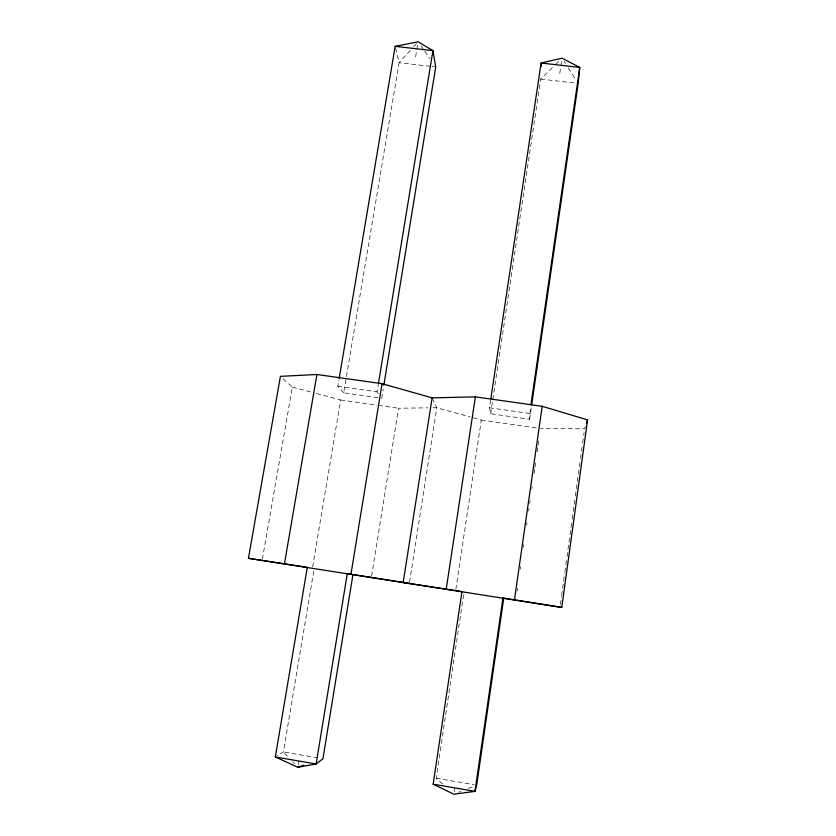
<?xml version="1.0" encoding="UTF-8"?>
<svg xmlns="http://www.w3.org/2000/svg" width="836" height="836" viewBox="0 0 836 836"><rect width="100%" height="100%" fill="white"/><g stroke="black" fill="none" stroke-linecap="round" stroke-linejoin="round"><path stroke-width="0.63" stroke-dasharray="4.18 3.13" d="M490.648 400.026L489.488 407.769L490.669 413.757L529.596 419.306L530.609 407.017M560.402 604.459L561.468 596.705M561.646 595.42L564.666 573.454M564.843 572.169L566.808 557.957M566.986 556.661L569.828 536.001M570.006 534.706L571.97 520.494M572.148 519.208L573.036 512.75M573.214 511.454L575.168 497.242M575.346 495.957L578.198 475.287M578.376 474.002L580.33 459.79M580.508 458.494L582.462 444.292M582.64 442.996L583.538 436.538M583.716 435.242L584.071 432.661M517.233 591.031L517.599 588.46M520.368 569.107L520.744 566.526M523.514 547.183L523.879 544.602M526.649 525.259L527.014 522.678M528.676 511.068L529.052 508.497M529.784 503.335L530.16 500.754M531.821 489.144L532.187 486.562M534.037 473.667L534.768 468.515M534.956 467.219L535.876 460.772M537.172 451.743L537.914 446.581M538.091 445.295L539.021 438.848M529.596 419.306L531.466 406.38M559.775 73.359L560.705 67.037M560.893 65.772L561.635 60.704M454.147 791.817L454.847 787.063M455.85 589.328L481.317 420.069L471.42 417.321M442.683 784.074L436.204 778.18L463.834 593.299M490.669 413.757L492.603 400.883M492.791 399.598L540.704 79.075L554.602 65.438M409.546 582.138L436.789 407.717L432.651 398.96M371.571 576.119L398.563 408.229L427.865 407.843M378.394 393.651L377.078 391.812L378.342 384.09M381.718 398.25L383.191 389.221M415.617 56.785L416.652 50.547M416.861 49.293L417.686 44.298M298.243 764.909L299.413 757.886M313.772 571.092L283.425 751.93L277.343 755.713M377.914 397.706L343.69 392.826L399.085 62.7L395.48 47.6M343.69 392.826L337.849 386.253L338.935 379.816M312.643 566.881L340.691 399.963L313.416 392.721M262.389 559.065L292.339 387.131L282.265 378.008M585.346 426.569L584.604 428.784L540.495 428.534M410.319 50.348L399.085 62.7L430.686 66.358M413.778 46.555L416.37 43.702M555.522 64.529L559.232 60.903M458.619 792.288L461.023 791.337M468.254 788.473L474.284 786.091M432.964 407.769L436.789 407.717L470.187 416.976M431.951 66.504L435.734 66.943M540.704 79.075L578.178 83.401M337.849 386.253L377.078 391.812M489.488 407.769L529.669 413.475M340.691 399.963L377.13 405.167M378.394 405.345L398.563 408.229M481.317 420.069L536.628 427.98M317.837 757.844L283.425 751.93L288.514 757.332M436.204 778.18L474.158 784.701M292.339 387.131L312.183 392.397M292.767 761.836L294.46 763.644M421.041 45.99L423.977 50.181M424.719 51.226L429.861 58.562M564.122 61.467L565.523 63.661M568.334 68.05L576.077 80.11"/><path stroke-width="1.25" d="M541.017 66.734L541.111 63.024L562.011 58.175L579.756 67.444L578.178 83.401L531.654 405.094M561.771 607.417L587.572 419.902L542.188 406.306L475.381 396.87L432.139 397.863L382.073 383.693L316.917 374.486L280.436 376.346L248.428 558.302L561.771 607.417L503.356 598.085M514.422 600.07L542.188 406.306M530.975 404.436L579.756 67.444L541.111 63.024L490.847 398.73M433.132 784.168L474.973 791.378L502.938 598.168L503.721 598.231L476.687 785.129L474.973 791.378L453.791 794.2L433.132 784.168L461.942 591.752M446.184 589.37L475.381 396.87M432.139 397.863L403.161 582.556L454.366 590.415M378.551 382.804L432.943 50.662L418.104 41.8L395.177 46.346L339.155 378.52M350.921 574.437L382.073 383.693M383.818 385.354L435.734 66.943L432.943 50.662L395.177 46.346M275.326 756.967L316.123 764L347.274 573.768L352.959 574.604L322.936 758.712L316.123 764L297.856 767.249L275.326 756.967L307.282 567.498M284.418 564.018L316.917 374.486M586.454 423.235L587.572 419.902M297.856 767.249L303.823 765.222M248.428 558.302L307.272 567.362M354.663 574.781L409.347 583.423M455.651 590.613L461.921 591.595"/></g></svg>
